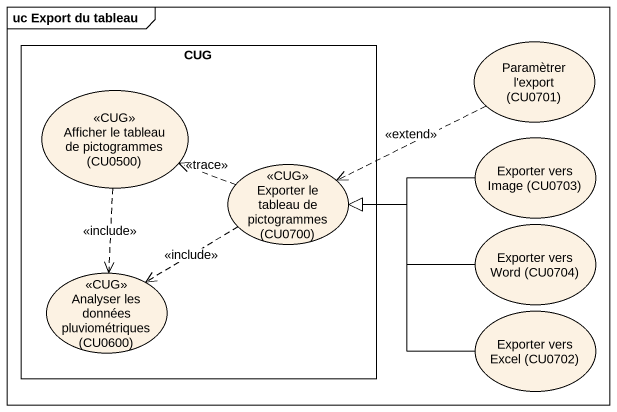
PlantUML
@startuml
mainframe uc Export du tableau
rectangle CUG {
  usecase "Afficher le tableau de pictogrammes (CU0500)" as Afficher_le_tableau_de <<CUG>>
  usecase "Exporter le tableau de pictogrammes (CU0700)" as Exporter_le_tableau_de <<CUG>>
  usecase "Analyser les données pluviométriques (CU0600)" as Analyser_les_données <<CUG>>
}
usecase "Paramètrer l'export (CU0701)" as Paramètrer_l_export_CU0701
usecase "Exporter vers Image (CU0703)" as Exporter_vers_Image_CU0703
usecase "Exporter vers Word (CU0704)" as Exporter_vers_Word_CU0704
usecase "Exporter vers Excel (CU0702)" as Exporter_vers_Excel_CU0702
Paramètrer_l_export_CU0701 .left.> Exporter_le_tableau_de : <<extend>>
Afficher_le_tableau_de ..> Analyser_les_données : <<include>>
Exporter_vers_Image_CU0703 -left-|> Exporter_le_tableau_de
Exporter_le_tableau_de .left.> Afficher_le_tableau_de : <<trace>>
Exporter_le_tableau_de .left.> Analyser_les_données : <<include>>
Exporter_vers_Word_CU0704 -left-|> Exporter_le_tableau_de
Exporter_vers_Excel_CU0702 -left-|> Exporter_le_tableau_de
@enduml
